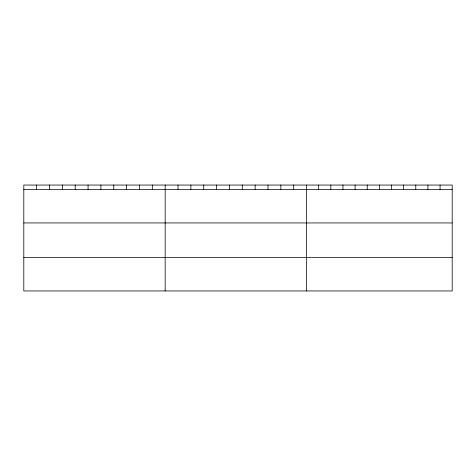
<?xml version="1.0" encoding="UTF-8"?>
<svg xmlns="http://www.w3.org/2000/svg" width="476" height="476" viewBox="0 0 476 476"><rect width="100%" height="100%" fill="white"/><g stroke="black" fill="none" stroke-linecap="round" stroke-linejoin="round"><path stroke-width="0.71" d="M452.2 222.946L452.2 185.051L23.8 185.051L23.8 290.949L452.2 290.949L452.2 222.946L23.8 222.946M23.8 189.454L452.2 189.454M23.8 257.451L452.2 257.451M440.062 185.051L440.062 189.454M427.924 185.051L427.924 189.454M415.786 185.051L415.786 189.454M403.648 185.051L403.648 189.454M391.51 185.051L391.51 189.454M379.372 185.051L379.372 189.454M367.234 185.051L367.234 189.454M355.096 185.051L355.096 189.454M342.958 185.051L342.958 189.454M330.82 185.051L330.82 189.454M318.682 185.051L318.682 189.454M306.544 185.051L306.544 290.949M293.692 185.051L293.692 189.454M280.84 185.051L280.84 189.454M267.988 185.051L267.988 189.454M255.136 185.051L255.136 189.454M242.284 185.051L242.284 189.454M229.432 185.051L229.432 189.454M216.58 185.051L216.58 189.454M203.728 185.051L203.728 189.454M190.876 185.051L190.876 189.454M178.024 185.051L178.024 189.454M165.172 185.051L165.172 290.949M152.32 185.051L152.32 189.454M139.468 185.051L139.468 189.454M126.616 185.051L126.616 189.454M113.764 185.051L113.764 189.454M100.912 185.051L100.912 189.454M88.06 185.051L88.06 189.454M75.208 185.051L75.208 189.454M62.356 185.051L62.356 189.454M49.504 185.051L49.504 189.454M36.652 185.051L36.652 189.454"/></g></svg>
